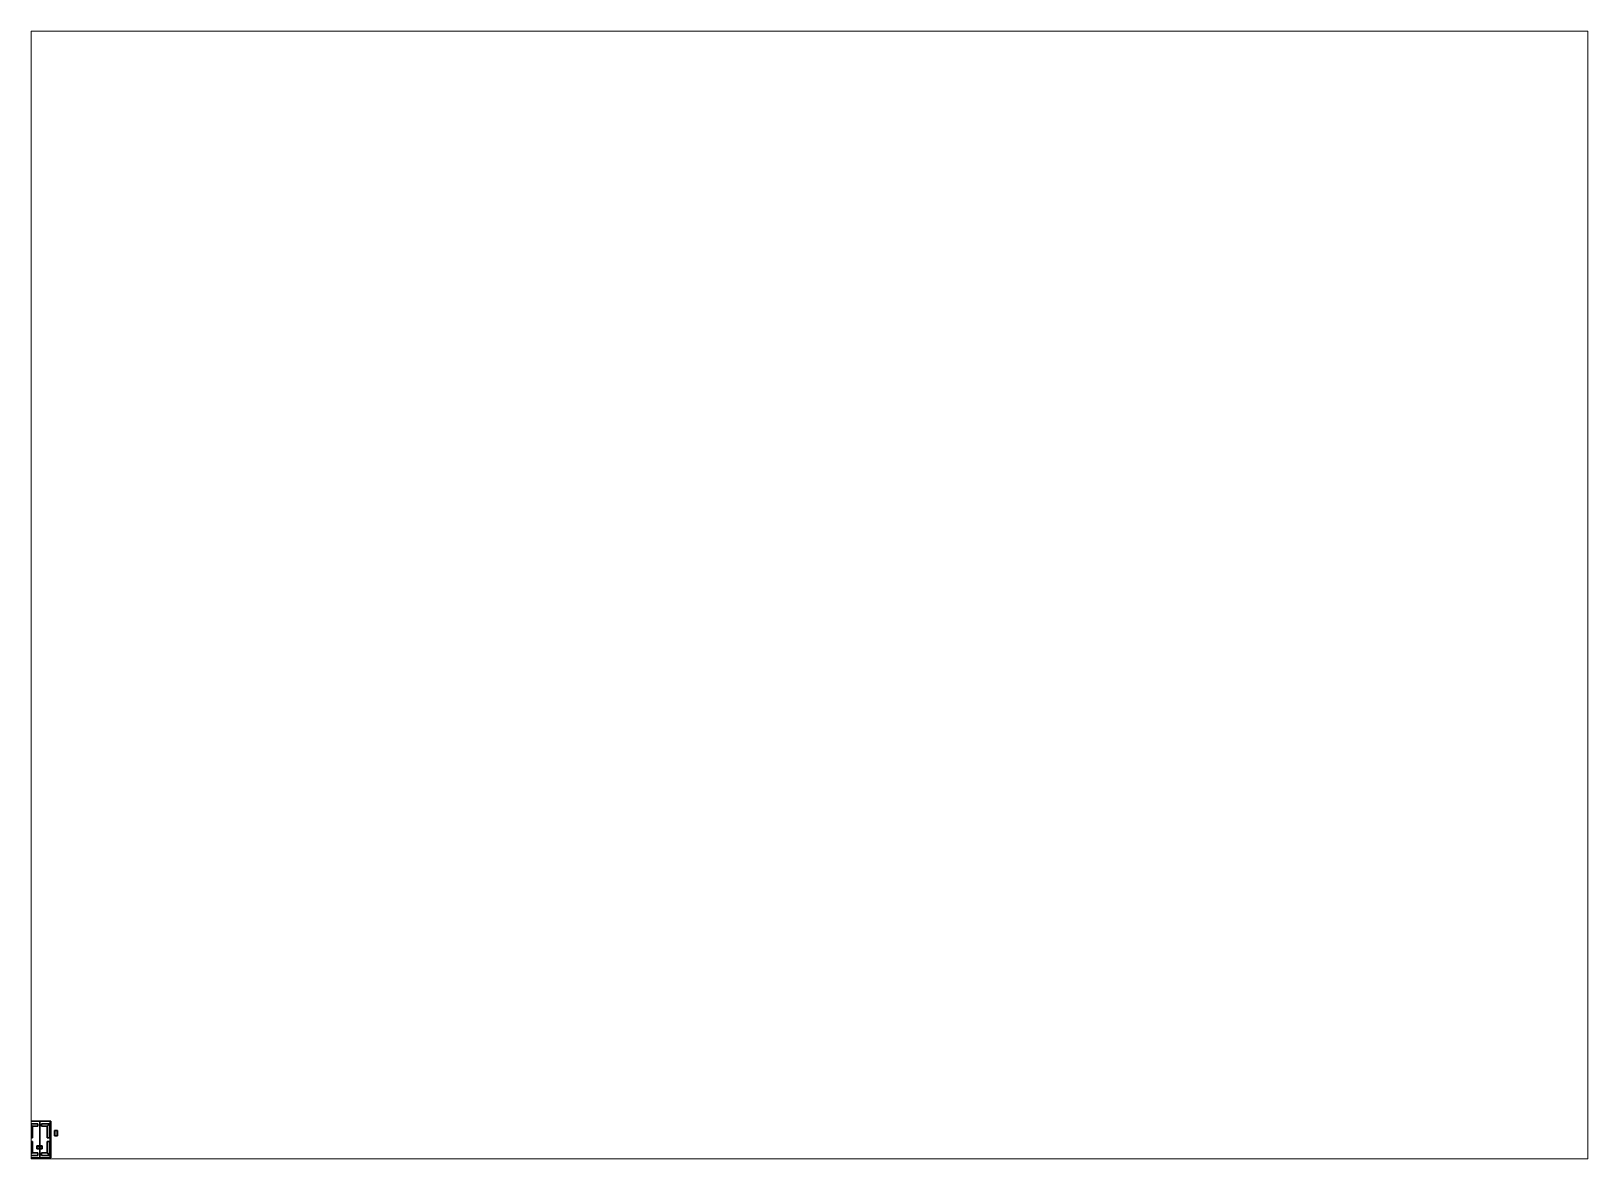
# Paper-space layout 'Layout1' of a CAD drawing. Header units: millimetres. Extents: x 28 to 251, y 20 to 181.
# The model-space entities are those that its viewports show. They can reach past a viewport. Long polylines and large blocks are cut down to what shows.
import ezdxf

# ---------------------------------------------------------------- set-up
doc = ezdxf.new("R2010")
doc.units = ezdxf.units.MM

msp = doc.modelspace()

# ---------------------------------------------------------------- linework, layer by layer
for points in [[(0, 5, 3.5), (-3, 5, 1.75), (-3, -5, 1.75), (0, -5, 3.5)], [(-3, -5, 1.75), (-3, 5, 1.75), (-2.85, 5, 1.75), (-2.85, -5, 1.75)], [(0, 5, 3.35), (-2.85, 5, 1.75), (-3, 5, 1.75), (0, 5, 3.5)], [(-2.85, -5, 1.75), (-2.85, 5, 1.75), (0, 5, 3.35), (0, -5, 3.35)], [(-2.65, 4.3), (-2.65, 4.3, 0.25), (-0.5, 4.3, 0.25), (-0.5, 4.3)], [(-0.5, 4.3, 0.25), (-2.65, 4.3, 0.25), (-2, 3.65, 0.25), (-0.5, 3.65, 0.25)], [(-2.65, 0.5), (-2.65, 0.5, 0.25), (-2.65, 4.3, 0.25), (-2.65, 4.3)], [(-2.65, 4.3, 0.25), (-2.65, 0.5, 0.25), (-2, 0.5, 0.25), (-2, 3.65, 0.25)], [(-0.5, 4.3), (-0.5, 4.3, 0.25), (-0.5, 3.65, 0.25), (-0.5, 3.65)], [(0, -5, 3.5), (3, -5, 1.75), (3, 5, 1.75), (0, 5, 3.5)], [(0, 5, 3.5), (3, 5, 1.75), (2.85, 5, 1.75), (0, 5, 3.35)], [(2.85, 5, 1.75), (2.85, -5, 1.75), (0, -5, 3.35), (0, 5, 3.35)], [(0.5, 3.65, 0.25), (2, 3.65, 0.25), (2.65, 4.3, 0.25), (0.5, 4.3, 0.25)], [(2.65, 4.3, 0.25), (2.65, 4.3), (0.5, 4.3), (0.5, 4.3, 0.25)], [(0.5, 4.3, 0.25), (0.5, 4.3), (0.5, 3.65), (0.5, 3.65, 0.25)], [(2, 3.65, 0.25), (2, 0.5, 0.25), (2.65, 0.5, 0.25), (2.65, 4.3, 0.25)], [(2.65, 0.5, 0.25), (2.65, 0.5), (2.65, 4.3), (2.65, 4.3, 0.25)], [(3, 5, 1.75), (3, -5, 1.75), (2.85, -5, 1.75), (2.85, 5, 1.75)], [(-2.65, 4.1, 1.9), (-2.65, 4.1), (-2.85, 4.1), (-2.85, 4.1, 1.75)], [(-2.85, 4.1, 1.75), (-2.85, 4.1), (-2.85, 3.9), (-2.85, 3.9, 1.75)], [(-2.85, 3.9, 1.75), (-2.85, 3.9), (-2.65, 3.9), (-2.65, 3.9, 1.9)], [(-2.65, 2.1, 1.9), (-2.65, 2.1), (-2.85, 2.1), (-2.85, 2.1, 1.75)], [(-2.85, 2.1, 1.75), (-2.85, 2.1), (-2.85, 1.9), (-2.85, 1.9, 1.75)], [(-2.85, 1.9, 1.75), (-2.85, 1.9), (-2.65, 1.9), (-2.65, 1.9, 1.9)], [(-2.65, 3.9, 0.25), (-2.65, 4.1, 0.25), (-2.65, 4.1, 1.9), (-2.65, 3.9, 1.9)], [(-2.65, 1.9, 0.25), (-2.65, 2.1, 0.25), (-2.65, 2.1, 1.9), (-2.65, 1.9, 1.9)], [(-2, 0.5), (-2, 0.5, 0.25), (-2.65, 0.5, 0.25), (-2.65, 0.5)], [(-2, 3.65, 0.25), (-2, 0.5, 0.25), (-2, 0.5), (-2, 3.65)], [(-0.5, 3.65, 0.25), (-2, 3.65, 0.25), (-2, 3.65), (-0.5, 3.65)], [(0.5, 3.65), (2, 3.65), (2, 3.65, 0.25), (0.5, 3.65, 0.25)], [(2, 3.65), (2, 0.5), (2, 0.5, 0.25), (2, 3.65, 0.25)], [(2, 0.5, 0.25), (2, 0.5), (2.65, 0.5), (2.65, 0.5, 0.25)], [(2.65, 4.1, 0.25), (2.65, 3.9, 0.25), (2.65, 3.9, 1.9), (2.65, 4.1, 1.9)], [(2.85, 4.1, 1.75), (2.85, 4.1), (2.65, 4.1), (2.65, 4.1, 1.9)], [(2.65, 3.9, 1.9), (2.65, 3.9), (2.85, 3.9), (2.85, 3.9, 1.75)], [(2.85, 2.1, 1.75), (2.85, 2.1), (2.65, 2.1), (2.65, 2.1, 1.9)], [(2.65, 2.1, 0.25), (2.65, 1.9, 0.25), (2.65, 1.9, 1.9), (2.65, 2.1, 1.9)], [(2.65, 1.9, 1.9), (2.65, 1.9), (2.85, 1.9), (2.85, 1.9, 1.75)], [(2.85, 3.9, 1.75), (2.85, 3.9), (2.85, 4.1), (2.85, 4.1, 1.75)], [(2.85, 1.9, 1.75), (2.85, 1.9), (2.85, 2.1), (2.85, 2.1, 1.75)], [(4.05, 2.5, 0.75), (4.05, 1, 0.75), (4.05, 1, 0.8), (4.05, 2.5, 0.8)], [(4.05, 2.5, 0.8), (4.05, 1, 0.8), (4.85, 1, 0.8), (4.85, 2.5, 0.8)], [(4.85, 2.5, 0.8), (4.85, 2.5, 0.75), (4.05, 2.5, 0.75), (4.05, 2.5, 0.8)], [(4.85, 2.5, 0.75), (4.85, 1, 0.75), (4.05, 1, 0.75), (4.05, 2.5, 0.75)], [(4.05, 1, 0.8), (4.05, 1, 0.75), (4.85, 1, 0.75), (4.85, 1, 0.8)], [(4.15, 2.42), (4.13, 2.4), (4.13, 2.4, 0.75), (4.15, 2.42, 0.75)], [(4.13, 2.4), (4.15, 2.38), (4.15, 2.38, 0.75), (4.13, 2.4, 0.75)], [(4.13, 2.4, 0.6), (4.15, 2.38, 0.58), (4.15, 2.38, 0.58), (4.13, 2.38, 0.6)], [(4.15, 2.38, 0.62), (4.13, 2.4, 0.6), (4.13, 2.38, 0.6), (4.15, 2.38, 0.62)], [(4.13, 2.38, 0.6), (4.15, 2.38, 0.58), (4.15, 1.12, 0.13), (4.13, 1.12, 0.15)], [(4.15, 2.38, 0.62), (4.13, 2.38, 0.6), (4.13, 1.12, 0.15), (4.15, 1.12, 0.17)], [(4.15, 1.12), (4.13, 1.1), (4.13, 1.1, 0.75), (4.15, 1.12, 0.75)], [(4.13, 1.12, 0.15), (4.15, 1.12, 0.13), (4.15, 1.12, 0.13), (4.13, 1.1, 0.15)], [(4.15, 1.12, 0.17), (4.13, 1.12, 0.15), (4.13, 1.1, 0.15), (4.15, 1.12, 0.17)], [(4.13, 1.1), (4.15, 1.08), (4.15, 1.08, 0.75), (4.13, 1.1, 0.75)], [(4.17, 2.4), (4.15, 2.42), (4.15, 2.42, 0.75), (4.17, 2.4, 0.75)], [(4.15, 2.38), (4.17, 2.4), (4.17, 2.4, 0.75), (4.15, 2.38, 0.75)], [(4.15, 2.38, 0.58), (4.17, 2.4, 0.6), (4.17, 2.38, 0.6), (4.15, 2.38, 0.58)], [(4.17, 2.4, 0.6), (4.15, 2.38, 0.62), (4.15, 2.38, 0.62), (4.17, 2.38, 0.6)], [(4.15, 2.38, 0.58), (4.17, 2.38, 0.6), (4.17, 1.12, 0.15), (4.15, 1.12, 0.13)], [(4.17, 2.38, 0.6), (4.15, 2.38, 0.62), (4.15, 1.12, 0.17), (4.17, 1.12, 0.15)], [(4.17, 1.1), (4.15, 1.12), (4.15, 1.12, 0.75), (4.17, 1.1, 0.75)], [(4.15, 1.12, 0.13), (4.17, 1.12, 0.15), (4.17, 1.1, 0.15), (4.15, 1.12, 0.13)], [(4.17, 1.12, 0.15), (4.15, 1.12, 0.17), (4.15, 1.12, 0.17), (4.17, 1.1, 0.15)], [(4.15, 1.08), (4.17, 1.1), (4.17, 1.1, 0.75), (4.15, 1.08, 0.75)], [(4.75, 2.42), (4.73, 2.4), (4.73, 2.4, 0.75), (4.75, 2.42, 0.75)], [(4.73, 2.4), (4.75, 2.38), (4.75, 2.38, 0.75), (4.73, 2.4, 0.75)], [(4.75, 2.38, 0.13), (4.73, 2.38, 0.15), (4.73, 2.4, 0.15), (4.75, 2.38, 0.13)], [(4.73, 2.38, 0.15), (4.75, 2.38, 0.17), (4.75, 2.38, 0.17), (4.73, 2.4, 0.15)], [(4.75, 1.12, 0.58), (4.73, 1.12, 0.6), (4.73, 2.38, 0.15), (4.75, 2.38, 0.13)], [(4.73, 1.12, 0.6), (4.75, 1.12, 0.62), (4.75, 2.38, 0.17), (4.73, 2.38, 0.15)], [(4.75, 1.12), (4.73, 1.1), (4.73, 1.1, 0.75), (4.75, 1.12, 0.75)], [(4.75, 1.12, 0.58), (4.73, 1.1, 0.6), (4.73, 1.12, 0.6), (4.75, 1.12, 0.58)], [(4.73, 1.1, 0.6), (4.75, 1.12, 0.62), (4.75, 1.12, 0.62), (4.73, 1.12, 0.6)], [(4.73, 1.1), (4.75, 1.08), (4.75, 1.08, 0.75), (4.73, 1.1, 0.75)], [(4.77, 2.4), (4.75, 2.42), (4.75, 2.42, 0.75), (4.77, 2.4, 0.75)], [(4.75, 2.38), (4.77, 2.4), (4.77, 2.4, 0.75), (4.75, 2.38, 0.75)], [(4.77, 2.38, 0.15), (4.75, 2.38, 0.13), (4.75, 2.38, 0.13), (4.77, 2.4, 0.15)], [(4.75, 2.38, 0.17), (4.77, 2.38, 0.15), (4.77, 2.4, 0.15), (4.75, 2.38, 0.17)], [(4.77, 1.12, 0.6), (4.75, 1.12, 0.58), (4.75, 2.38, 0.13), (4.77, 2.38, 0.15)], [(4.75, 1.12, 0.62), (4.77, 1.12, 0.6), (4.77, 2.38, 0.15), (4.75, 2.38, 0.17)], [(4.77, 1.1), (4.75, 1.12), (4.75, 1.12, 0.75), (4.77, 1.1, 0.75)], [(4.77, 1.1, 0.6), (4.75, 1.12, 0.58), (4.75, 1.12, 0.58), (4.77, 1.12, 0.6)], [(4.75, 1.12, 0.62), (4.77, 1.1, 0.6), (4.77, 1.12, 0.6), (4.75, 1.12, 0.62)], [(4.75, 1.08), (4.77, 1.1), (4.77, 1.1, 0.75), (4.75, 1.08, 0.75)], [(4.85, 1, 0.8), (4.85, 1, 0.75), (4.85, 2.5, 0.75), (4.85, 2.5, 0.8)], [(-2.65, -1.9, 1.9), (-2.65, -1.9), (-2.85, -1.9), (-2.85, -1.9, 1.75)], [(-2.85, -1.9, 1.75), (-2.85, -1.9), (-2.85, -2.1), (-2.85, -2.1, 1.75)], [(-2.85, -2.1, 1.75), (-2.85, -2.1), (-2.65, -2.1), (-2.65, -2.1, 1.9)], [(-2.65, -3.9, 1.9), (-2.65, -3.9), (-2.85, -3.9), (-2.85, -3.9, 1.75)], [(-2.85, -3.9, 1.75), (-2.85, -3.9), (-2.85, -4.1), (-2.85, -4.1, 1.75)], [(-2.85, -4.1, 1.75), (-2.85, -4.1), (-2.65, -4.1), (-2.65, -4.1, 1.9)], [(-2, -3.65, 0.25), (-2, -0.5, 0.25), (-2.65, -0.5, 0.25), (-2.65, -4.3, 0.25)], [(-2, -0.5, 0.25), (-2, -0.5), (-2.65, -0.5), (-2.65, -0.5, 0.25)], [(-2.65, -0.5, 0.25), (-2.65, -0.5), (-2.65, -4.3), (-2.65, -4.3, 0.25)], [(-2.65, -2.1, 0.25), (-2.65, -1.9, 0.25), (-2.65, -1.9, 1.9), (-2.65, -2.1, 1.9)], [(-0.5, -3.65, 0.25), (-2, -3.65, 0.25), (-2.65, -4.3, 0.25), (-0.5, -4.3, 0.25)], [(-2.65, -4.1, 0.25), (-2.65, -3.9, 0.25), (-2.65, -3.9, 1.9), (-2.65, -4.1, 1.9)], [(-2, -3.65), (-2, -0.5), (-2, -0.5, 0.25), (-2, -3.65, 0.25)], [(-0.5, -3.65), (-2, -3.65), (-2, -3.65, 0.25), (-0.5, -3.65, 0.25)], [(-0.8, -1.7, 0.8), (-0.8, -1.7, 0.75), (-0.8, -2.5, 0.75), (-0.8, -2.5, 0.8)], [(0.7, -1.7, 0.8), (0.7, -1.7, 0.75), (-0.8, -1.7, 0.75), (-0.8, -1.7, 0.8)], [(-0.8, -1.7, 0.75), (0.7, -1.7, 0.75), (0.7, -2.5, 0.75), (-0.8, -2.5, 0.75)], [(-0.8, -2.5, 0.8), (0.7, -2.5, 0.8), (0.7, -1.7, 0.8), (-0.8, -1.7, 0.8)], [(-0.8, -2.5, 0.75), (0.7, -2.5, 0.75), (0.7, -2.5, 0.8), (-0.8, -2.5, 0.8)], [(-0.7, -1.78), (-0.72, -1.8), (-0.72, -1.8, 0.75), (-0.7, -1.78, 0.75)], [(-0.72, -1.8), (-0.7, -1.82), (-0.7, -1.82, 0.75), (-0.72, -1.8, 0.75)], [(-0.7, -2.38), (-0.72, -2.4), (-0.72, -2.4, 0.75), (-0.7, -2.38, 0.75)], [(-0.72, -2.4), (-0.7, -2.42), (-0.7, -2.42, 0.75), (-0.72, -2.4, 0.75)], [(-0.68, -1.8), (-0.7, -1.78), (-0.7, -1.78, 0.75), (-0.68, -1.8, 0.75)], [(-0.68, -1.8, 0.17), (-0.68, -1.78, 0.15), (-0.7, -1.78, 0.15), (-0.68, -1.8, 0.17)], [(-0.68, -1.78, 0.15), (-0.68, -1.8, 0.13), (-0.68, -1.8, 0.13), (-0.7, -1.78, 0.15)], [(-0.7, -1.82), (-0.68, -1.8), (-0.68, -1.8, 0.75), (-0.7, -1.82, 0.75)], [(-0.68, -1.82, 0.15), (-0.68, -1.8, 0.17), (-0.68, -1.8, 0.17), (-0.7, -1.82, 0.15)], [(-0.68, -1.8, 0.13), (-0.68, -1.82, 0.15), (-0.7, -1.82, 0.15), (-0.68, -1.8, 0.13)], [(-0.68, -2.4), (-0.7, -2.38), (-0.7, -2.38, 0.75), (-0.68, -2.4, 0.75)], [(-0.68, -2.4, 0.58), (-0.7, -2.38, 0.6), (-0.68, -2.38, 0.6), (-0.68, -2.4, 0.58)], [(-0.7, -2.38, 0.6), (-0.68, -2.4, 0.62), (-0.68, -2.4, 0.62), (-0.68, -2.38, 0.6)], [(-0.7, -2.42), (-0.68, -2.4), (-0.68, -2.4, 0.75), (-0.7, -2.42, 0.75)], [(-0.7, -2.42, 0.6), (-0.68, -2.4, 0.58), (-0.68, -2.4, 0.58), (-0.68, -2.42, 0.6)], [(-0.68, -2.4, 0.62), (-0.7, -2.42, 0.6), (-0.68, -2.42, 0.6), (-0.68, -2.4, 0.62)], [(0.58, -1.8, 0.62), (0.58, -1.78, 0.6), (-0.68, -1.78, 0.15), (-0.68, -1.8, 0.17)], [(0.58, -1.78, 0.6), (0.58, -1.8, 0.58), (-0.68, -1.8, 0.13), (-0.68, -1.78, 0.15)], [(0.58, -1.82, 0.6), (0.58, -1.8, 0.62), (-0.68, -1.8, 0.17), (-0.68, -1.82, 0.15)], [(0.58, -1.8, 0.58), (0.58, -1.82, 0.6), (-0.68, -1.82, 0.15), (-0.68, -1.8, 0.13)], [(-0.68, -2.38, 0.6), (-0.68, -2.4, 0.62), (0.58, -2.4, 0.17), (0.58, -2.38, 0.15)], [(-0.68, -2.4, 0.58), (-0.68, -2.38, 0.6), (0.58, -2.38, 0.15), (0.58, -2.4, 0.13)], [(-0.68, -2.4, 0.62), (-0.68, -2.42, 0.6), (0.58, -2.42, 0.15), (0.58, -2.4, 0.17)], [(-0.68, -2.42, 0.6), (-0.68, -2.4, 0.58), (0.58, -2.4, 0.13), (0.58, -2.42, 0.15)], [(-0.5, -4.3, 0.25), (-0.5, -4.3), (-0.5, -3.65), (-0.5, -3.65, 0.25)], [(0.5, -3.65, 0.25), (2, -3.65, 0.25), (2, -3.65), (0.5, -3.65)], [(0.5, -4.3, 0.25), (2.65, -4.3, 0.25), (2, -3.65, 0.25), (0.5, -3.65, 0.25)], [(0.5, -4.3), (0.5, -4.3, 0.25), (0.5, -3.65, 0.25), (0.5, -3.65)], [(0.6, -1.78), (0.58, -1.8), (0.58, -1.8, 0.75), (0.6, -1.78, 0.75)], [(0.6, -1.78, 0.6), (0.58, -1.8, 0.58), (0.58, -1.8, 0.58), (0.58, -1.78, 0.6)], [(0.58, -1.8, 0.62), (0.6, -1.78, 0.6), (0.58, -1.78, 0.6), (0.58, -1.8, 0.62)], [(0.58, -1.8), (0.6, -1.82), (0.6, -1.82, 0.75), (0.58, -1.8, 0.75)], [(0.58, -1.8, 0.58), (0.6, -1.82, 0.6), (0.58, -1.82, 0.6), (0.58, -1.8, 0.58)], [(0.6, -1.82, 0.6), (0.58, -1.8, 0.62), (0.58, -1.8, 0.62), (0.58, -1.82, 0.6)], [(0.6, -2.38), (0.58, -2.4), (0.58, -2.4, 0.75), (0.6, -2.38, 0.75)], [(0.58, -2.38, 0.15), (0.58, -2.4, 0.17), (0.58, -2.4, 0.17), (0.6, -2.38, 0.15)], [(0.58, -2.4, 0.13), (0.58, -2.38, 0.15), (0.6, -2.38, 0.15), (0.58, -2.4, 0.13)], [(0.58, -2.4), (0.6, -2.42), (0.6, -2.42, 0.75), (0.58, -2.4, 0.75)], [(0.58, -2.4, 0.17), (0.58, -2.42, 0.15), (0.6, -2.42, 0.15), (0.58, -2.4, 0.17)], [(0.58, -2.42, 0.15), (0.58, -2.4, 0.13), (0.58, -2.4, 0.13), (0.6, -2.42, 0.15)], [(0.62, -1.8), (0.6, -1.78), (0.6, -1.78, 0.75), (0.62, -1.8, 0.75)], [(0.6, -1.82), (0.62, -1.8), (0.62, -1.8, 0.75), (0.6, -1.82, 0.75)], [(0.62, -2.4), (0.6, -2.38), (0.6, -2.38, 0.75), (0.62, -2.4, 0.75)], [(0.6, -2.42), (0.62, -2.4), (0.62, -2.4, 0.75), (0.6, -2.42, 0.75)], [(0.7, -2.5, 0.8), (0.7, -2.5, 0.75), (0.7, -1.7, 0.75), (0.7, -1.7, 0.8)], [(2, -3.65, 0.25), (2, -0.5, 0.25), (2, -0.5), (2, -3.65)], [(2.65, -4.3, 0.25), (2.65, -0.5, 0.25), (2, -0.5, 0.25), (2, -3.65, 0.25)], [(2, -0.5), (2, -0.5, 0.25), (2.65, -0.5, 0.25), (2.65, -0.5)], [(2.65, -0.5), (2.65, -0.5, 0.25), (2.65, -4.3, 0.25), (2.65, -4.3)], [(2.85, -1.9, 1.75), (2.85, -1.9), (2.65, -1.9), (2.65, -1.9, 1.9)], [(2.65, -1.9, 0.25), (2.65, -2.1, 0.25), (2.65, -2.1, 1.9), (2.65, -1.9, 1.9)], [(2.65, -2.1, 1.9), (2.65, -2.1), (2.85, -2.1), (2.85, -2.1, 1.75)], [(2.65, -3.9, 0.25), (2.65, -4.1, 0.25), (2.65, -4.1, 1.9), (2.65, -3.9, 1.9)], [(2.85, -3.9, 1.75), (2.85, -3.9), (2.65, -3.9), (2.65, -3.9, 1.9)], [(2.65, -4.1, 1.9), (2.65, -4.1), (2.85, -4.1), (2.85, -4.1, 1.75)], [(2.85, -2.1, 1.75), (2.85, -2.1), (2.85, -1.9), (2.85, -1.9, 1.75)], [(2.85, -4.1, 1.75), (2.85, -4.1), (2.85, -3.9), (2.85, -3.9, 1.75)], [(0, -5, 3.5), (-3, -5, 1.75), (-2.85, -5, 1.75), (0, -5, 3.35)], [(-2.65, -4.3, 0.25), (-2.65, -4.3), (-0.5, -4.3), (-0.5, -4.3, 0.25)], [(0, -5, 3.35), (2.85, -5, 1.75), (3, -5, 1.75), (0, -5, 3.5)], [(2.65, -4.3), (2.65, -4.3, 0.25), (0.5, -4.3, 0.25), (0.5, -4.3)]]:
    msp.add_3dface(points)

psp = doc.layouts.get("Layout1")

# ---------------------------------------------------------------- viewports
at = {"layer": '0'}
psp.add_viewport(center=(139.22, 100.81), size=(222.76, 161.29), view_center_point=(210, 148.5), view_height=307.4901, dxfattribs=at)

doc.saveas('drawing.dxf')
